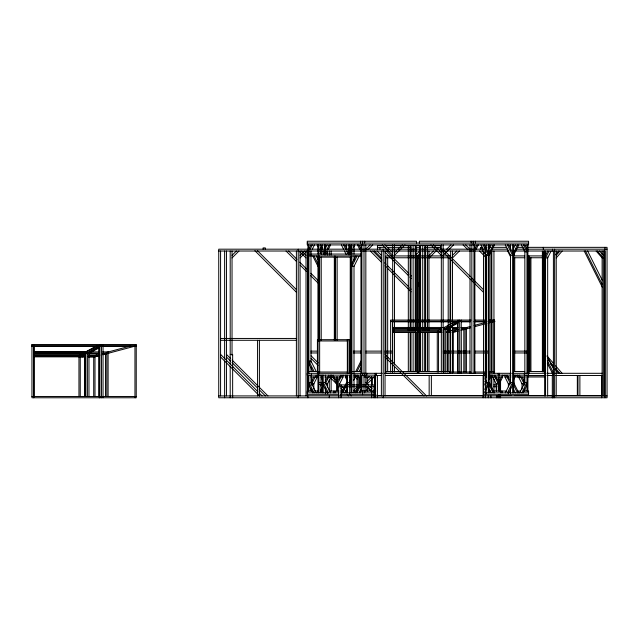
<?xml version="1.0" encoding="UTF-8"?>
<svg xmlns="http://www.w3.org/2000/svg" width="639" height="639" viewBox="0 0 639 639"><rect width="100%" height="100%" fill="white"/><g stroke="black" fill="none" stroke-linecap="round" stroke-linejoin="round"><path stroke-width="0.96" d="M490.912 397.762L490.912 395.924M604.933 395.924L604.933 247.349M308.877 249.234L311.041 244.905M310.171 249.234L312.335 244.905M312.295 249.234L314.452 244.905M324.963 249.258L327.136 244.905M325.339 252.74L326.209 250.999M327.08 249.258L329.253 244.905M325.77 254.466L327.511 250.991L327.464 254.993M328.382 249.25L330.555 244.905M349.277 249.258L351.019 245.775M349.653 252.74L350.523 250.999M350.092 254.466L350.963 252.724M353.567 247.517L354.869 244.905M351.889 263.747L355.803 255.912M357.097 255.912L351.889 266.335L354.006 266.335L359.222 255.912M311.704 381.299L313.861 376.97M315.163 376.97L311.704 383.887L313.821 383.887L317.279 376.97M320.562 385.924L322.304 382.441M320.514 390.261L322.248 386.787M325.339 381.299L327.503 376.97L327.456 378.943M321.377 391.132L322.248 389.391M325.77 383.025L328.797 376.97L328.797 375.141M327.464 386.994L327.456 383.871L330.914 376.97L330.914 375.141M337.496 381.299L339.66 376.97M343.071 375.141L343.071 376.97L339.613 383.887L337.496 383.887L340.954 376.97L340.954 375.141M341.41 392.873L346.618 382.441M342.704 392.873L346.186 385.908M349.653 381.299L350.955 378.703M344.82 392.873L346.562 389.391M355.755 371.475L360.963 361.043M350.092 383.025L350.955 381.299M357.049 371.475L360.963 363.639M353.503 380.429L355.236 376.97L355.236 375.141M359.166 371.475L361.339 367.121M355.755 392.873L360.963 382.441M357.049 392.873L360.532 385.908M359.166 392.873L361.339 388.52M474.881 249.234L477.037 244.905M476.175 249.234L478.339 244.905M489.282 248.387L491.016 244.905M489.218 252.74L493.14 244.905M489.218 255.328L494.434 244.905M513.596 248.387L515.338 244.905M513.54 252.74L517.454 244.905M513.54 255.328L518.748 244.905M545.546 255.344L547.703 251.023M549.005 251.023L545.546 257.94L547.663 257.94L551.122 251.023M484.881 385.053L486.183 382.441L488.308 382.441L484.825 389.399M489.266 379.566L490.56 376.97L490.56 375.141M484.825 392.003L488.308 385.037M499.259 381.299L501.423 376.97M499.259 383.887L502.717 376.97L502.717 375.141M505.289 392.873L510.505 382.441L512.622 382.441L507.406 392.873M513.58 379.566L514.882 376.97L514.882 375.141M508.708 392.873L512.622 385.037M519.635 392.873L524.851 382.441L526.967 382.441L521.751 392.873M523.053 392.873L526.967 385.037M555.618 254.626L558.742 251.023M556.218 255.344L559.964 251.023M556.218 257.94L562.208 251.023M232.037 255.344L236.358 251.023M232.037 257.94L238.954 251.023M300.058 255.344L304.38 251.023M300.058 257.94L306.976 251.023M365.835 249.234L370.157 244.905M367.912 249.745L372.753 244.905M379.901 247.349L379.973 249.122M394.519 252.74L396.476 250.784M397.785 249.474L402.354 244.905M394.519 255.328L404.942 244.905M415.462 255.344L419.783 251.023M416.844 256.558L420.302 253.1M433.45 251.023L429.12 255.344L429.12 257.94L436.038 251.023M437.971 247.357L437.971 249.194M440.415 247.357L424.743 247.293M446.421 249.474L450.99 244.905M443.154 255.328L453.578 244.905M452.484 255.344L456.805 251.023M452.484 257.94L459.401 251.023M353.814 390.341L357.273 386.883M367.169 378.6L369.246 376.523M355.715 391.036L357.568 389.183M367.249 381.299L371.571 376.97M367.249 383.887L374.166 376.97M83.07 353.295L78.757 355.603L80.841 355.516M84.508 352.52L95.986 346.37M79.036 355.683L97.168 345.907M79.244 356.842L99.964 345.755L99.748 344.525L99.916 345.763M80.834 356.842L85.139 354.533M99.78 346.689L86.736 353.679L99.029 353.694M82.423 356.842L85.003 355.46M88.326 353.694L99.644 347.616M102.4 346.138L103.047 345.795L103.047 397.762M438.25 330.683L441.693 328.837M443.418 327.919L454.617 321.912M437.555 332.384L441.861 330.075M443.466 372.018L443.466 329.221L447.891 326.849M452.196 324.54L458.283 321.297L458.059 320.067L458.179 373.304M439.145 332.384L441.725 331.002M444.313 329.62L458.091 322.232M440.734 332.384L441.749 331.841M445.902 329.62L457.955 323.158M94.556 355.619L99.764 354.238M106.202 352.512L130.236 346.074M99.804 355.556L94.995 356.842L88.222 356.842M102.687 354.781L136.442 345.755L136.003 344.525L31.95 344.509L31.95 397.762L136.243 397.762L136.243 345.795M454.265 330.802L458.075 329.78M466.438 327.543L470.472 326.457M474.13 325.483L486.622 322.128M492.397 320.586L494.314 320.067L494.754 321.297L488.883 322.855M452.021 332.344L458.115 331.098M460.999 330.323L470.616 327.751M474.457 326.721L486.958 323.374M307.255 243.076L528.589 243.076M383.36 245.52L377.449 245.528L382.362 245.544M410.909 245.52L385.325 245.528L402.043 245.544M415.829 245.52L419.767 245.52M427.635 245.528L440.431 245.52L440.415 249.194L440.487 246.007M404.008 245.544L431.565 245.544M433.53 245.544L440.415 245.544M377.449 247.381L385.389 247.293M387.282 247.381L410.965 247.293M415.821 247.381L419.823 247.293M482.757 247.349L480.768 247.349L480.768 249.186M484.873 247.349L486.862 247.349M488.715 247.349L490.832 247.349M492.685 247.349L506.711 247.349M517.502 247.349L523.453 247.349M527.431 247.349L607.05 247.349L607.05 397.762L218.738 397.762L218.738 249.186L485.32 249.186L485.32 397.762M491.902 249.186L507.933 249.186M515.753 249.186L524.691 249.186M527.431 249.186L607.05 249.186M218.738 251.023L485.32 251.023M508.956 251.023L490.912 251.023L490.912 372.106M514.89 251.023L524.819 251.023M527.67 251.023L604.933 251.023L604.933 397.762M308.877 251.822L310.993 251.822M308.877 254.074L361.115 254.074M308.877 255.912L361.115 255.912M513.748 255.912L524.739 255.912M527.718 255.912L544.915 255.912M450.04 255.943L418.249 255.943L418.249 373.336L450.04 373.336L450.04 257.773M319.021 257.134L350.867 257.134M385.844 257.773L417.634 257.773M418.249 257.773L449.049 257.773M524.739 257.749L513.668 257.749L513.668 371.475L524.739 371.475M528.645 257.749L527.734 257.749L527.734 371.475L528.645 371.475M528.956 257.749L544.851 257.749M470.967 320.067L390.613 320.059L390.613 372.018M474.857 320.067L486.535 320.067M489.45 320.067L494.314 320.067L494.65 321.313M390.613 321.281L470.272 321.297M474.186 321.297L486.918 321.297M488.883 321.297L494.754 321.297M390.613 321.617L392.45 321.617M392.45 321.84L457.268 321.84M461.422 321.84L470.232 321.84M474.146 321.84L486.862 321.84M488.819 321.84L492.733 321.84M485.32 323.781L486.606 323.781L486.606 325.978L485.32 325.978M392.45 327.456L444.257 327.456L444.472 328.678M449.361 327.472L458.035 327.472M460.927 327.472L466.702 327.472L467.141 328.694L461.294 328.694M392.45 328.678L416.005 328.678M417.97 328.678L441.533 328.678M447.651 328.694L450.575 328.694M452.524 328.694L457.396 328.694M392.45 329.221L415.997 329.221M417.954 329.221L441.501 329.221M443.466 329.221L450.527 329.237M452.476 329.237L458.315 329.237M461.23 329.237L465.12 329.237M392.434 330.619L438.346 330.619L438.57 331.841L417.954 331.841M447.252 330.619L454.896 330.619L455.335 331.841L452.42 331.841M392.434 331.841L415.989 331.841M446.597 331.841L450.479 331.841M392.434 332.384L415.973 332.384M417.938 332.384L441.988 332.344M446.533 332.384L450.479 332.344M220.575 338.454L296.392 338.454M350.204 339.676L317.415 339.676L317.415 373.304M220.575 340.291L296.392 340.291M318.054 340.962L347.951 340.962M31.95 344.581L34.155 344.581M31.95 345.739L136.442 345.755M103.047 345.795L99.868 345.795L99.868 397.762M31.95 346.074L33.787 346.074M33.787 346.298L98.957 346.298M102.136 346.298L134.422 346.298M31.95 346.466L33.787 346.466M310.794 351.123L317.711 351.123M353.295 351.123L361.163 351.123M365.835 351.123L381.747 351.123M384.726 351.123L392.689 351.123M443.154 351.123L470.008 351.123M474.681 351.123L488.308 351.123M513.341 351.123L526.967 351.123M34.155 351.873L85.722 351.873M33.787 351.913L85.945 351.913L86.161 353.135L33.787 353.135M90.083 351.921L99.716 351.921M102.607 351.921L108.39 351.921L108.83 353.151L102.983 353.151M310.794 352.96L317.711 352.96M353.295 352.96L361.163 352.96M365.835 352.96L381.747 352.96M384.726 352.96L392.689 352.96M443.154 352.96L470.008 352.96M474.681 352.96L488.308 352.96M513.341 352.96L526.967 352.96M89.34 353.151L99.085 353.151M33.787 353.679L85.147 353.679L85.147 396.476M102.919 353.694L106.809 353.694L106.809 396.492M230.2 354.421L232.644 354.421L232.644 397.762M33.787 355.076L80.035 355.076L80.258 356.298L33.787 356.298M88.941 355.076L96.585 355.076L97.016 356.298L88.286 356.298M34.155 355.14L80.043 355.14M88.39 355.516L94.995 355.516M83.429 356.298L85.37 356.298M85.562 356.802L78.956 356.802L78.956 396.476M88.39 356.802L94.995 356.802L94.995 396.476M33.787 356.842L85.322 356.842M308.877 371.475L318.254 371.475M351.889 371.475L361.267 371.475M385.844 371.499L417.634 371.499M418.249 371.499L450.04 371.499M528.956 371.475L544.851 371.475M318.054 372.018L347.951 372.018M350.26 372.082L350.867 372.082M417.123 372.018L419.304 372.018M449.113 372.018L470.847 372.018M474.138 372.018L486.774 372.018M488.723 372.018L494.554 372.018M350.971 373.304L307.255 373.304L307.255 375.141L318.374 375.141M351.889 373.304L382.25 373.304M384.518 373.304L401.38 373.304M403.377 373.304L486.606 373.304M489.115 373.304L511.312 373.304M513.173 373.304L544.915 373.304M546.904 373.304L554.005 373.304M555.371 373.304L602.465 373.304M400.741 373.336L385.844 373.336L385.844 255.943L417.634 255.943L417.634 373.336L402.73 373.336M318.869 375.141L351.154 375.141M353.742 375.141L375.668 375.141M484.689 375.141L486.646 375.141M489.242 375.141L510.96 375.141M513.54 375.141L528.589 375.141L528.589 373.304M375.205 375.508L381.467 375.508M385.445 375.508L485.32 375.508M502.094 375.508L505.082 375.508M514.922 375.508L517.909 375.508M527.87 375.508L544.795 375.508M546.904 375.508L553.406 375.508M555.371 375.508L602.465 375.508M514.219 375.716L518.173 375.716M527.063 375.716L544.835 375.716M310.786 376.97L318.31 376.97L318.31 375.141M322.256 376.97L320.962 376.97L322.256 379.566M324.884 376.97L330.914 376.97M333.119 375.141L333.119 376.97L343.071 376.97M345.284 375.141L345.284 376.97L346.578 376.97M349.198 376.97L351.154 376.97M353.822 376.97L355.236 376.97M361.626 376.97L357.888 376.97L357.888 375.141M363.998 376.97L375.836 376.97M484.689 376.97L486.646 376.97M489.266 376.97L490.56 376.97M492.765 375.141L492.765 376.97L502.717 376.97M504.93 375.141L504.93 376.97L510.96 376.97M513.58 376.97L525.058 376.97M527.063 377.002L544.835 377.002M318.869 382.441L322.703 382.441M347.536 382.441L351.37 382.441M325.339 383.887L327.456 383.887M349.653 383.887L351.067 383.887M484.777 383.887L486.183 383.887M504.93 376.97L508.388 383.887L510.505 383.887M318.869 384.279L322.703 384.279M347.536 384.279L351.37 384.279M493.707 384.926L497.022 384.926M338.638 386.755L374.103 386.755M493.707 386.755L497.022 386.755M312.223 391.036L307.255 391.036L307.255 394.702L338.87 394.702M314.212 391.036L318.19 391.036M320.179 391.036L322.168 391.036M329.125 391.036L338.982 391.036M340.739 391.036L343.039 391.036M344.932 391.036L347.017 391.036M353.623 391.036L356.961 391.036M359.797 391.036L375.844 391.036M488.827 391.036L490.912 391.036M492.805 391.036L506.719 391.036M517.654 391.036L520.633 391.036M523.621 391.036L528.589 391.036L528.589 394.702L484.586 394.702M307.255 392.873L338.982 392.873M340.851 392.873L375.548 392.873M484.586 392.873L528.589 392.873M340.467 394.702L375.876 394.702M377.401 395.557L381.395 395.557M385.381 395.557L483.116 395.557M499.45 395.557L511.527 395.557M514.411 395.557L544.444 395.557M547.319 395.557L552.423 395.557M555.515 395.557L602.329 395.557M218.738 395.924L607.05 395.924M31.95 396.476L136.243 396.476M482.365 251.023L486.511 255.169M482.11 251.023L486.431 255.344M479.514 251.023L486.431 257.94M465.687 244.905L470.008 249.234M463.091 244.905L467.932 249.745M433.49 244.905L438.058 249.474M439.36 250.784L441.325 252.74M430.894 244.905L441.325 255.328M384.854 244.905L389.423 249.474M390.725 250.784L392.689 252.74M382.258 244.905L392.689 255.328M386.459 251.023L408.696 273.252M410.086 274.642L411.476 276.032M417.73 282.286L419.12 283.676M385.277 252.429L408.489 275.641M409.895 277.046L411.3 278.452M417.634 284.786L419.04 286.192M377.058 251.023L381.379 255.344M374.462 251.023L381.379 257.94M372.88 251.023L381.914 260.057M384.694 262.837L386.084 264.226M387.474 265.616L408.321 286.456M409.711 287.846L411.101 289.235M370.285 251.023L381.547 262.278M385.061 265.792L386.467 267.198M387.873 268.604L411.093 291.823M301.696 251.023L306.017 255.344M299.795 251.71L306.017 257.94M288.636 251.023L296.967 259.362M299.747 262.142L306.696 269.083M310.866 273.252L318.51 280.896M286.04 251.023L296.592 261.575M300.106 265.089L306.44 271.423M310.658 275.641L318.398 283.381M385.045 354.421L426.548 395.924M385.045 357.017L423.953 395.924M257.477 250.712L296.392 289.627M254.889 250.712L296.392 292.223M365.835 382.441L368.615 385.221M370.005 386.619L372.09 388.704M373.48 390.094L375.564 392.178M367.137 386.347L372.361 391.563M355.715 375.141L357.568 376.994M367.169 387.577L370.628 391.036M355.196 377.218L357.273 379.286M366.794 389.798L368.032 391.036M311.097 355.827L318.126 362.864M330.786 375.524L335.012 379.75M341.346 386.076L344.157 388.895M345.563 390.301L346.969 391.707M349.781 394.519L351.194 395.924M311.073 358.407L318.022 365.356M329.836 377.17L336.785 384.119M340.954 388.288L343.039 390.365M347.209 394.535L348.598 395.924M226.454 354.421L230.679 358.647M232.085 360.053L267.957 395.924M226.454 357.017L230.623 361.187M232.013 362.577L257.725 388.288M259.114 389.67L265.369 395.924M220.575 354.381L257.86 391.667M259.266 393.073L262.078 395.884M220.575 356.977L259.482 395.884M599.598 251.023L603.344 255.344M597.353 251.023L603.344 257.94L602.122 257.94L596.131 251.023M547.04 355.931L553.574 363.479M555.539 365.74L562.072 373.288M548.326 360.013L553.51 365.995M555.451 368.24L559.988 373.48M550.347 363.751L553.582 367.497M555.531 369.741L558.766 373.48M587.6 250.959L602.194 280.138M585.484 250.959L602.289 284.563M584.19 250.951L602.289 287.159M524.803 244.905L526.967 249.234M523.509 244.905L526.967 251.822L524.851 251.822L521.392 244.905M508.708 244.905L512.622 252.74M507.406 244.905L512.622 255.328L510.505 255.328L505.289 244.905M507.662 251.023L510.689 257.07M547.232 356.187L553.853 369.438M547.319 360.604L553.502 372.968M547.319 363.208L552.631 373.823M484.386 244.905L488.308 252.74M483.092 244.905L488.308 255.328L486.183 255.328L484.881 252.724M480.975 244.905L483.148 249.25M521.983 376.97L524.14 381.299M520.681 376.97L524.14 383.887L522.023 383.887L518.564 376.97M513.54 382.441L518.748 392.873M513.54 385.037L517.454 392.873M508.34 376.97L510.505 381.299M513.596 389.391L515.338 392.873M510.074 383.025L507.046 376.97L507.046 375.141M498.348 381.299L496.184 376.97L496.223 378.847M492.765 376.97L496.223 383.887L498.348 383.887L494.89 376.97L494.89 375.141M489.218 382.441L494.434 392.873M489.218 385.037L493.14 392.873M484.889 378.703L486.183 381.299M489.282 389.391L491.016 392.873M484.889 381.299L485.752 383.025M358.806 244.905L360.963 249.234M357.505 244.905L359.669 249.234M344.82 244.905L347.001 249.258M347.872 250.999L348.742 252.74M343.526 244.905L345.699 249.25M346.57 250.991L348.303 254.466M341.41 244.905L343.582 249.25M344.453 250.991L346.186 254.466M320.506 244.905L322.679 249.258M323.55 250.999L324.42 252.74M320.514 247.517L321.377 249.25M322.248 250.991L323.989 254.466M317.088 244.905L318.398 247.517M320.562 251.854L321.872 254.466M316.153 255.912L318.334 260.265M314.037 255.912L317.95 263.747M312.743 255.912L317.95 266.335M360.212 376.97L361.514 379.566M358.918 376.97L361.514 382.162M345.284 376.97L346.578 379.566M334.421 376.97L336.577 381.299M333.119 376.97L336.577 383.887M330.555 392.873L325.339 382.441L323.222 382.441L328.43 392.873M323.222 385.037L327.136 392.873M316.209 371.475L310.993 361.043L308.877 361.043L314.092 371.475M308.877 363.639L312.791 371.475M316.209 392.873L310.993 382.441L308.877 382.441L314.092 392.873M308.877 385.037L312.791 392.873M136.003 344.525L136.339 345.763M96.769 355.036L97.104 356.282M461.454 321.297L461.238 320.067L461.358 373.304M459.649 320.067L459.768 373.304M101.337 344.525L101.505 345.763M603.344 251.023L603.344 395.924M602.122 251.023L602.122 254.993M602.122 256.974L602.122 395.924M601.69 375.261L601.69 397.762M579.885 375.508L579.885 395.557M577.976 375.508L577.976 395.557M577.336 375.508L577.336 395.557M556.218 251.023L556.218 395.924M554.628 249.186L554.628 397.762M553.406 251.023L553.406 397.762M552.767 373.304L552.767 375.508M552.511 249.186L552.511 251.023M552.511 395.924L552.511 397.762M552.304 375.508L552.304 397.762M547.663 256.974L547.663 395.924M545.546 251.023L545.546 395.924M544.628 251.023L544.628 395.924M544.228 251.183L544.228 256.175M543.933 257.749L543.933 371.475M543.31 247.349L543.31 249.186M543.31 251.183L543.31 371.97M542.391 251.183L542.391 371.834M530.929 257.749L530.929 371.475M529.875 257.749L529.875 371.475M528.956 255.912L528.956 373.304M528.645 255.912L528.645 373.304M527.886 244.905L527.886 373.304M527.886 375.141L527.886 391.036M527.542 376.459L527.542 391.739M526.967 244.905L526.967 373.304M526.967 375.141L526.967 391.036M524.851 249.881L524.851 373.304M524.851 375.141L524.851 384.079M524.851 389.047L524.851 391.036M524.355 373.304L524.355 375.141M524.14 376.97L524.14 385.413M522.023 383.536L522.023 389.159M519.651 375.141L519.651 376.97M517.534 375.141L517.534 376.97M514.73 257.749L514.73 371.475M514.155 253.004L514.155 255.983M514.155 377.066L514.155 385.013M513.54 244.905L513.54 392.873M512.622 244.905L512.622 392.873M510.505 244.905L510.505 249.873M510.505 254.833L510.505 383.025M510.505 387.809L510.505 393.72M510.353 373.304L510.353 375.141M508.388 376.97L508.388 378.943M508.388 383.871L508.388 386.827M508.388 391.747L508.388 393.72M502.046 391.036L502.046 392.873M500.824 391.036L500.824 392.873M500.561 380.341L500.561 390.988M500.561 394.862L500.561 397.762M500.105 380.149L500.105 390.916M500.105 394.83L500.105 397.762M499.45 382.282L499.45 390.988M499.45 394.862L499.45 397.762M499.418 373.304L499.418 375.141M499.259 376.97L499.259 391.036M498.348 376.97L498.348 391.036M498.348 394.862L498.348 397.762M498.188 373.304L498.188 375.141M497.797 395.924L497.797 397.762M496.575 384.926L496.575 391.34M496.575 395.924L496.575 397.762M496.223 383.536L496.223 391.036M494.554 321.337L494.554 373.304M493.947 251.023L493.947 320.498M493.947 379.055L493.947 390.964M493.5 372.018L493.5 373.304M493.276 321.681L493.276 372.018M491.83 251.023L491.83 372.106M491.83 375.085L491.83 388.983M490.912 375.085L490.912 386.004M489.218 244.905L489.218 392.873M488.308 244.905L488.308 392.873M488.268 395.924L488.268 397.762M486.431 254.993L486.431 320.498M486.431 323.478L486.431 372.106M486.183 244.905L486.183 249.873M486.183 254.833L486.183 383.025M486.183 387.809L486.183 393.72M486.031 373.304L486.031 375.141M484.035 373.304L484.035 375.508M483.483 251.023L483.483 395.924M483.116 375.508L483.116 397.762M482.549 249.186L482.549 247.9L480.344 247.9L480.344 249.186M475.376 241.238L475.376 243.076M474.881 244.905L474.881 373.304M473.962 244.905L473.962 373.304M473.251 241.238L473.251 244.905M471.846 244.905L471.846 373.304M471.135 241.238L471.135 243.076M470.008 244.905L470.008 276.759M470.008 278.748L470.008 373.304M466.406 328.877L466.406 372.018M465.12 329.221L465.12 372.034M463.834 329.564L463.834 372.034M457.652 372.018L457.652 373.304M457.54 321.681L457.54 372.018M453.307 332.344L453.307 372.018M452.484 251.023L452.484 373.535M450.655 251.023L450.655 373.535M448.203 257.773L448.203 371.499M447.284 372.018L447.284 328.877L444.105 328.877L444.105 372.018M445.695 328.877L445.695 372.018M443.154 244.905L443.154 249.873M443.154 251.862L443.154 372.018M441.325 244.905L441.325 372.018M438.554 332.344L438.554 372.018M437.268 332.344L437.268 372.018M431.365 375.508L431.365 395.557M429.16 375.508L429.16 395.557M428.961 251.023L428.961 330.419M428.961 332.408L428.961 371.115M427.523 245.64L427.523 330.419M427.523 332.416L427.523 371.307M425.686 245.64L425.686 330.419M425.686 332.416L425.686 371.307M425.286 251.023L425.286 330.419M425.286 332.408L425.286 371.115M424.839 245.64L424.839 330.419M424.839 332.416L424.839 371.307M422.722 245.64L422.722 330.419M422.722 332.416L422.722 371.307M420.606 245.64L420.606 330.419M420.606 332.416L420.606 371.307M420.079 257.773L420.079 371.499M419.687 245.64L419.687 330.419M419.687 332.416L419.687 371.307M419.384 243.076L419.384 241.238L528.589 241.238L528.589 244.905L307.255 244.905L307.255 241.238L416.46 241.238L416.46 243.076M416.157 245.64L416.157 330.419M416.157 332.416L416.157 371.307M415.797 257.773L415.797 371.499M415.238 245.64L415.238 330.419M415.238 332.416L415.238 371.307M413.121 245.64L413.121 330.419M413.121 332.416L413.121 371.307M411.005 245.64L411.005 330.419M411.005 332.416L411.005 371.307M410.158 245.64L410.158 330.419M410.158 332.416L410.158 371.307M408.321 245.64L408.321 330.419M408.321 332.416L408.321 371.307M394.519 244.905L394.519 364.07M394.519 366.059L394.519 372.018M392.689 244.905L392.689 372.018M392.45 320.059L392.45 372.018M387.673 257.773L387.673 371.499M385.045 251.023L385.045 395.924M383.208 249.186L383.208 397.762M381.379 251.023L381.379 395.924M377.513 246.007L377.457 249.186L377.457 245.52M377.401 375.508L377.401 397.762M376.483 373.304L376.483 375.508M375.205 373.304L375.205 397.762M374.917 376.97L374.917 391.036M374.494 376.97L374.494 391.875M374.103 397.762L374.103 384.926L338.638 384.926L338.638 397.762M372.377 377.968L372.377 384.926M371.658 384.926L371.658 397.762M371.459 376.97L371.459 387.905M371.459 389.886L371.459 391.875M367.249 376.97L367.249 384.47M367.249 386.347L367.249 391.036M366.826 373.304L366.826 375.141M365.835 244.905L365.835 373.304M365.835 375.141L365.835 391.036M364.709 241.238L364.709 243.076M364.709 373.304L364.709 375.141M364.709 391.036L364.709 392.873M363.998 244.905L363.998 373.304M363.998 375.141L363.998 391.036M362.585 241.238L362.585 244.905M362.585 373.304L362.585 375.141M362.585 391.036L362.585 394.702M361.882 244.905L361.882 373.304M361.882 375.141L361.882 391.036M360.963 244.905L360.963 373.304M360.963 375.141L360.963 391.036M360.468 241.238L360.468 243.076M360.468 373.304L360.468 375.141M360.468 391.036L360.468 392.873M360.045 378.847L360.045 384.47M359.845 378.12L359.845 385.077M358.255 377.13L358.255 388.057M357.033 375.141L357.033 391.036M354.006 244.905L354.006 254.074M354.006 255.912L354.006 260.872M354.006 265.84L354.006 392.873M351.889 244.905L351.889 254.074M351.889 255.912L351.889 392.873M350.971 244.905L350.971 254.074M350.867 255.912L350.971 392.873M350.26 257.134L350.204 373.304M349.653 244.905L349.653 254.833M349.573 339.676L349.573 373.304M349.653 375.141L349.653 393.72M348.742 244.905L348.742 254.833M347.983 339.676L347.983 373.304M347.536 375.141L347.536 392.873M347.344 339.676L347.344 373.304M346.618 244.905L346.618 248.883M346.618 375.141L346.618 392.873M341.082 384.926L341.082 397.762M339.613 376.97L339.613 378.847M339.613 383.536L339.613 385.413M337.496 376.97L337.496 391.036M337.144 257.134L337.144 340.371M336.577 376.97L336.577 391.036M335.563 257.134L335.563 340.371M334.948 255.912L334.948 340.371M335.02 391.036L335.02 392.873M334.333 257.134L334.333 340.371M333.798 391.036L333.798 392.873M331.13 251.023L331.13 254.993M331.13 375.085L331.13 390.964M329.301 251.023L329.301 254.993M329.301 380.045L329.301 390.964M329.301 395.924L329.301 397.762M327.456 391.747L327.456 393.72M325.339 244.905L325.339 254.833M325.339 375.141L325.339 383.025M325.339 387.809L325.339 393.72M324.42 244.905L324.42 254.833M323.222 375.141L323.222 392.873M322.304 244.905L322.304 248.883M322.304 375.141L322.304 392.873M321.225 257.134L321.225 340.371M320.986 244.905L320.986 254.074M320.986 375.005L320.986 392.873M319.636 257.134L319.644 372.313M319.021 255.912L319.021 340.371M318.869 244.905L318.869 254.074M318.869 255.912L318.869 340.267M318.869 373.024L318.869 392.873M318.054 339.676L318.054 373.304M317.95 244.905L317.95 254.074M317.95 255.912L317.95 340.267M317.95 373.024L317.95 392.873M316.193 375.141L316.193 376.97M313.821 383.536L313.821 389.159M311.704 376.97L311.704 385.413M311.489 373.304L311.489 375.141M310.993 250.879L310.993 362.776M310.993 367.329L310.993 371.315M310.993 375.141L310.993 384.079M310.993 389.047L310.993 391.036M308.877 244.905L308.877 373.304M308.877 375.141L308.877 391.036M307.958 244.905L307.958 373.304M307.958 375.141L307.958 391.036M307.854 251.023L307.854 373.096M307.854 375.085L307.854 390.964M307.854 395.924L307.854 397.762M306.017 251.023L306.017 395.924M300.058 251.023L300.058 395.924M298.221 249.186L298.221 397.762M296.392 251.023L296.392 395.924M265.305 249.186L265.305 247.9L263.1 247.9L263.1 249.186M259.402 340.291L259.402 395.924M257.565 340.291L257.565 395.924M232.037 251.023L232.037 355.236M230.2 251.023L230.2 364.302M230.2 365.995L230.2 397.762M226.454 251.023L226.454 395.924M224.624 251.023L224.624 359.206M224.624 361.187L224.624 397.762M220.575 251.023L220.575 395.924M135.188 396.476L135.188 397.762M134.957 346.138L134.957 396.476M108.095 353.335L108.095 396.476M105.523 354.022L105.523 396.492M101.457 345.795L101.457 397.762M99.341 396.476L99.341 397.762M99.229 346.138L99.229 396.476M98.909 348.111L98.909 352.057M98.909 354.03L98.909 396.476M93.709 356.802L93.709 396.476M88.973 396.476L88.973 353.335L85.794 353.335L85.794 396.476M87.383 353.335L87.383 396.476M84.723 356.714L84.723 396.476M80.242 356.802L80.242 396.476M34.25 345.755L34.25 346.298M34.155 345.803L34.155 396.476M33.787 344.509L33.787 397.762M444.512 250.752L441.916 250.752L483.427 292.263L483.427 289.667L444.512 250.752M103.143 345.755L102.927 344.525L103.095 345.763"/></g></svg>
